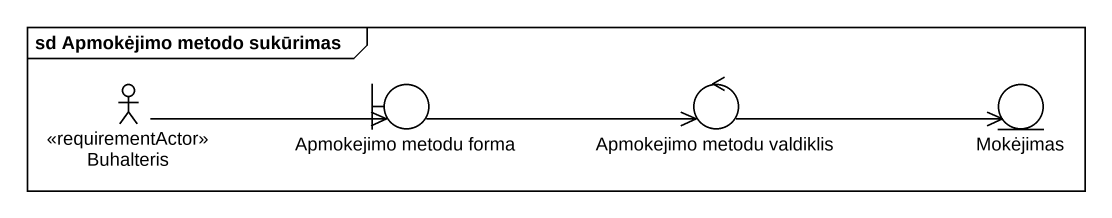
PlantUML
@startuml
mainframe sd Apmokėjimo metodo sukūrimas
actor Buhalteris <<requirementActor>>
boundary "Apmokejimo metodu forma" as Apmokejimo_metodu_forma
control "Apmokejimo metodu valdiklis" as Apmokejimo_metodu_valdiklis
entity Mokėjimas
Buhalteris -right-> Apmokejimo_metodu_forma
Apmokejimo_metodu_forma -right-> Apmokejimo_metodu_valdiklis
Apmokejimo_metodu_valdiklis -right-> Mokėjimas
@enduml
